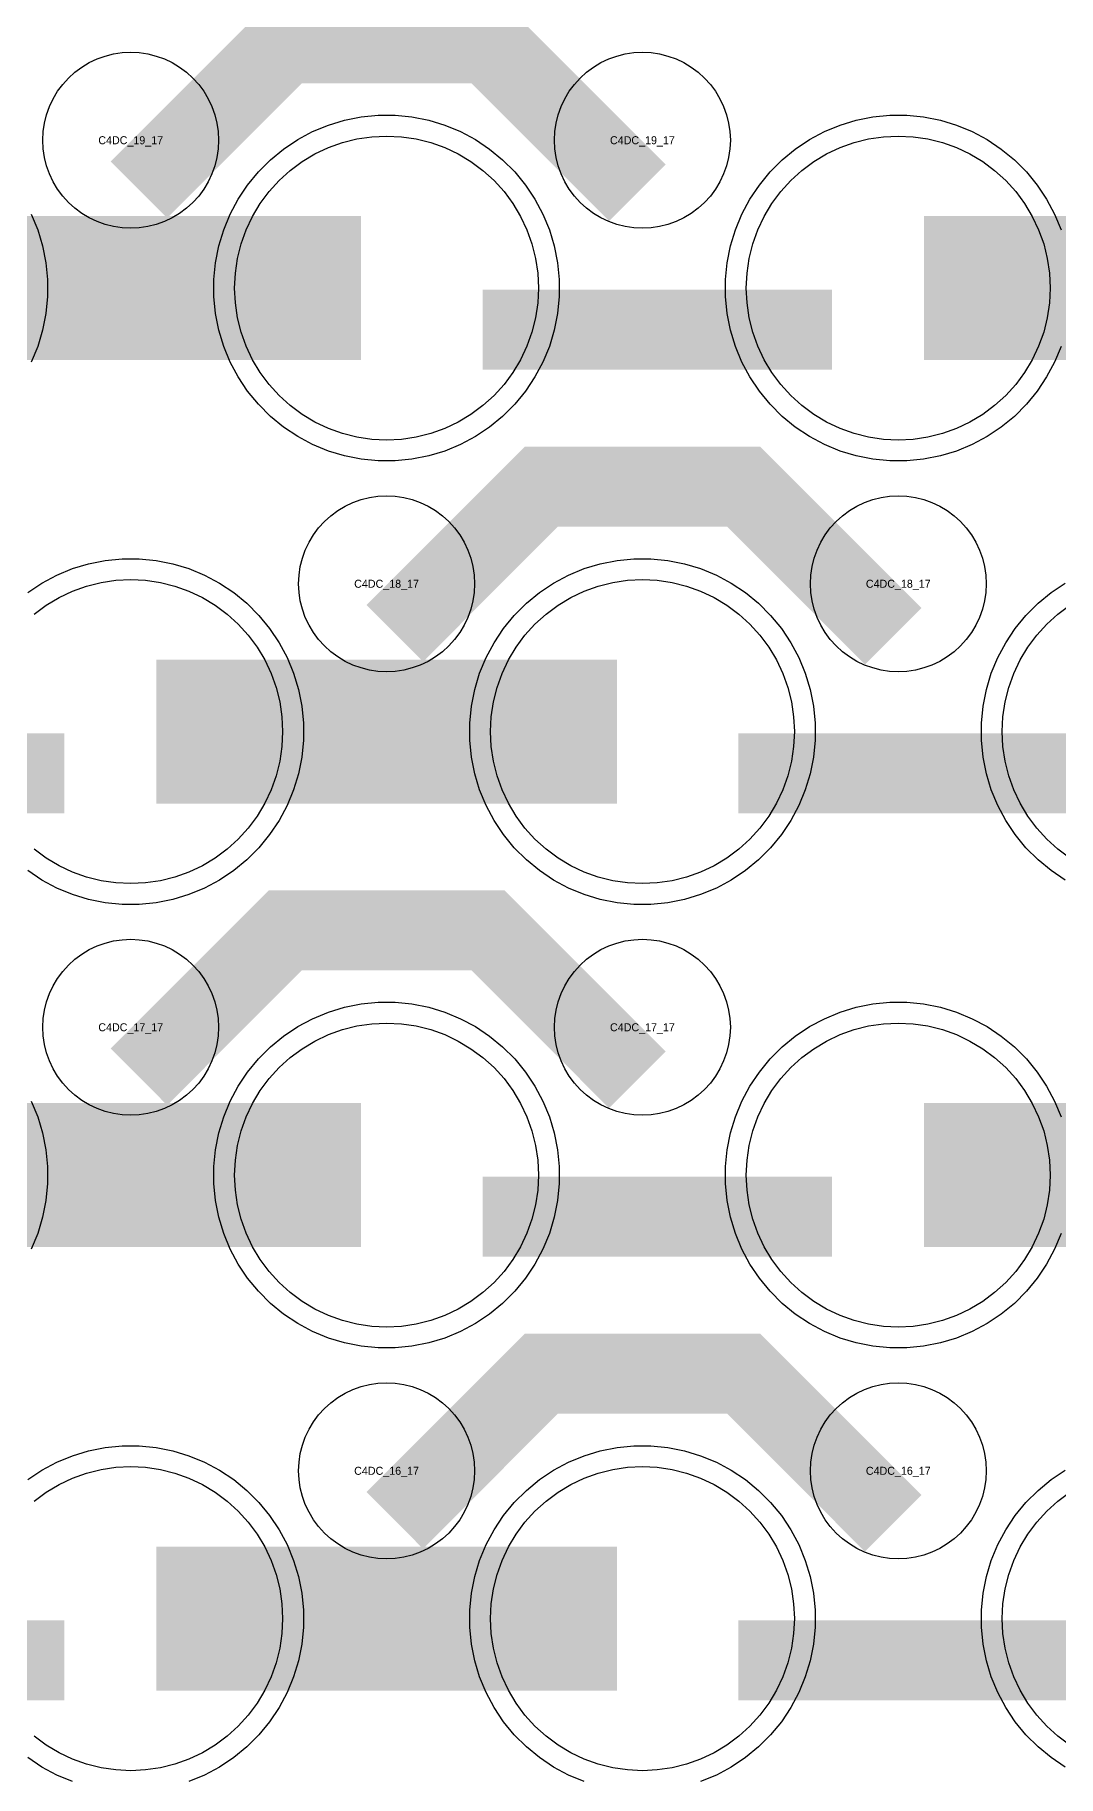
# Model space of a CAD drawing. Extents: x -11880 to 11880, y -14992 to 14992.
# Drawn here: x -6590 to -6270, y -12672 to -12128 of the extents above; entities that cross this region are included whole.
import ezdxf
from ezdxf.enums import TextEntityAlignment as Align

# ---------------------------------------------------------------- set-up
doc = ezdxf.new("R2010")
doc.units = 0
doc.header["$MEASUREMENT"] = 0
for name, color, linetype in [('GDS_775_DT_237', 138, 'CONTINUOUS'), ('RDL1_FS', 34, 'CONTINUOUS'), ('RDL_BS', 160, 'CONTINUOUS')]:
    doc.layers.add(name, color=color, linetype=linetype)

msp = doc.modelspace()

# ---------------------------------------------------------------- linework, layer by layer
at = {"layer": 'RDL1_FS', "color": 240, "true_color": 0xed1f24}
for points in [[(-6480, -12254.354), (-6484.657, -12254.125), (-6489.268, -12253.441), (-6493.791, -12252.309), (-6498.181, -12250.737), (-6502.395, -12248.745), (-6506.395, -12246.347), (-6510.14, -12243.569), (-6513.594, -12240.439), (-6516.724, -12236.985), (-6519.502, -12233.24), (-6521.9, -12229.24), (-6523.892, -12225.026), (-6525.464, -12220.636), (-6526.596, -12216.113), (-6527.28, -12211.502), (-6527.509, -12206.845), (-6527.28, -12202.188), (-6526.596, -12197.577), (-6525.464, -12193.054), (-6523.892, -12188.664), (-6521.9, -12184.45), (-6519.502, -12180.45), (-6516.724, -12176.705), (-6513.594, -12173.251), (-6510.14, -12170.121), (-6506.395, -12167.343), (-6502.395, -12164.945), (-6498.181, -12162.953), (-6493.791, -12161.381), (-6489.268, -12160.249), (-6484.657, -12159.565), (-6480, -12159.336), (-6475.343, -12159.565), (-6470.732, -12160.249), (-6466.209, -12161.381), (-6461.819, -12162.953), (-6457.605, -12164.945), (-6453.605, -12167.343), (-6449.86, -12170.121), (-6446.406, -12173.251), (-6443.276, -12176.705), (-6440.498, -12180.45), (-6438.1, -12184.45), (-6436.108, -12188.664), (-6434.536, -12193.054), (-6433.404, -12197.577), (-6432.72, -12202.188), (-6432.491, -12206.845), (-6432.72, -12211.502), (-6433.404, -12216.113), (-6434.536, -12220.636), (-6436.108, -12225.026), (-6438.1, -12229.24), (-6440.498, -12233.24), (-6443.276, -12236.985), (-6446.406, -12240.439), (-6449.86, -12243.569), (-6453.605, -12246.347), (-6457.605, -12248.745), (-6461.819, -12250.737), (-6466.209, -12252.309), (-6470.732, -12253.441), (-6475.343, -12254.125)], [(-6320, -12254.354), (-6324.657, -12254.125), (-6329.268, -12253.441), (-6333.791, -12252.309), (-6338.181, -12250.737), (-6342.395, -12248.745), (-6346.395, -12246.347), (-6350.14, -12243.569), (-6353.594, -12240.439), (-6356.724, -12236.985), (-6359.502, -12233.24), (-6361.9, -12229.24), (-6363.892, -12225.026), (-6365.464, -12220.636), (-6366.596, -12216.113), (-6367.28, -12211.502), (-6367.509, -12206.845), (-6367.28, -12202.188), (-6366.596, -12197.577), (-6365.464, -12193.054), (-6363.892, -12188.664), (-6361.9, -12184.45), (-6359.502, -12180.45), (-6356.724, -12176.705), (-6353.594, -12173.251), (-6350.14, -12170.121), (-6346.395, -12167.343), (-6342.395, -12164.945), (-6338.181, -12162.953), (-6333.791, -12161.381), (-6329.268, -12160.249), (-6324.657, -12159.565), (-6320, -12159.336), (-6315.343, -12159.565), (-6310.732, -12160.249), (-6306.209, -12161.381), (-6301.819, -12162.953), (-6297.605, -12164.945), (-6293.605, -12167.343), (-6289.86, -12170.121), (-6286.406, -12173.251), (-6283.276, -12176.705), (-6280.498, -12180.45), (-6278.1, -12184.45), (-6276.108, -12188.664), (-6274.536, -12193.054), (-6273.404, -12197.577), (-6272.72, -12202.188), (-6272.491, -12206.845), (-6272.72, -12211.502), (-6273.404, -12216.113), (-6274.536, -12220.636), (-6276.108, -12225.026), (-6278.1, -12229.24), (-6280.498, -12233.24), (-6283.276, -12236.985), (-6286.406, -12240.439), (-6289.86, -12243.569), (-6293.605, -12246.347), (-6297.605, -12248.745), (-6301.819, -12250.737), (-6306.209, -12252.309), (-6310.732, -12253.441), (-6315.343, -12254.125)], [(-6400, -12670.049), (-6404.657, -12669.82), (-6409.268, -12669.136), (-6413.791, -12668.004), (-6418.181, -12666.432), (-6422.395, -12664.44), (-6426.395, -12662.042), (-6430.14, -12659.264), (-6433.594, -12656.134), (-6436.724, -12652.68), (-6439.502, -12648.935), (-6441.9, -12644.935), (-6443.892, -12640.721), (-6445.464, -12636.331), (-6446.596, -12631.808), (-6447.28, -12627.197), (-6447.509, -12622.54), (-6447.28, -12617.883), (-6446.596, -12613.272), (-6445.464, -12608.749), (-6443.892, -12604.359), (-6441.9, -12600.145), (-6439.502, -12596.145), (-6436.724, -12592.4), (-6433.594, -12588.946), (-6430.14, -12585.816), (-6426.395, -12583.038), (-6422.395, -12580.64), (-6418.181, -12578.648), (-6413.791, -12577.076), (-6409.268, -12575.944), (-6404.657, -12575.26), (-6400, -12575.031), (-6395.343, -12575.26), (-6390.732, -12575.944), (-6386.209, -12577.076), (-6381.819, -12578.648), (-6377.605, -12580.64), (-6373.605, -12583.038), (-6369.86, -12585.816), (-6366.406, -12588.946), (-6363.276, -12592.4), (-6360.498, -12596.145), (-6358.1, -12600.145), (-6356.108, -12604.359), (-6354.536, -12608.749), (-6353.404, -12613.272), (-6352.72, -12617.883), (-6352.491, -12622.54), (-6352.72, -12627.197), (-6353.404, -12631.808), (-6354.536, -12636.331), (-6356.108, -12640.721), (-6358.1, -12644.935), (-6360.498, -12648.935), (-6363.276, -12652.68), (-6366.406, -12656.134), (-6369.86, -12659.264), (-6373.605, -12662.042), (-6377.605, -12664.44), (-6381.819, -12666.432), (-6386.209, -12668.004), (-6390.732, -12669.136), (-6395.343, -12669.82)]]:
    msp.add_lwpolyline(points, close=True, dxfattribs=at)
for points in [[(-6631.998, -12206.845, 45, 45, 0), (-6559.998, -12206.845, 45, 45, 0)], [(-6559.998, -12206.845, 45, 45, 0), (-6487.998, -12206.845, 45, 45, 0)], [(-6311.998, -12206.845, 45, 45, 0), (-6239.998, -12206.845, 45, 45, 0)], [(-6551.998, -12622.54, 45, 45, 0), (-6479.998, -12622.54, 45, 45, 0)], [(-6479.998, -12622.54, 45, 45, 0), (-6407.998, -12622.54, 45, 45, 0)]]:
    msp.add_lwpolyline(points, format="xyseb", dxfattribs=at)
at = {"layer": 'RDL1_FS'}
for points in [[(-6590.14, -12308.686), (-6586.395, -12305.908), (-6582.395, -12303.51), (-6578.181, -12301.518), (-6573.791, -12299.946), (-6569.268, -12298.814), (-6564.657, -12298.13), (-6560, -12297.901), (-6555.343, -12298.13), (-6550.732, -12298.814), (-6546.209, -12299.946), (-6541.819, -12301.518), (-6537.605, -12303.51), (-6533.605, -12305.908), (-6529.86, -12308.686), (-6526.406, -12311.816), (-6523.276, -12315.27), (-6520.498, -12319.015), (-6518.1, -12323.015), (-6516.108, -12327.229), (-6514.536, -12331.619), (-6513.404, -12336.142), (-6512.72, -12340.753), (-6512.491, -12345.41), (-6512.72, -12350.067), (-6513.404, -12354.678), (-6514.536, -12359.201), (-6516.108, -12363.591), (-6518.1, -12367.805), (-6520.498, -12371.805), (-6523.276, -12375.55), (-6526.406, -12379.004), (-6529.86, -12382.134), (-6533.605, -12384.912), (-6537.605, -12387.31), (-6541.819, -12389.302), (-6546.209, -12390.874), (-6550.732, -12392.006), (-6555.343, -12392.69), (-6560, -12392.919), (-6564.657, -12392.69), (-6569.268, -12392.006), (-6573.791, -12390.874), (-6578.181, -12389.302), (-6582.395, -12387.31), (-6586.395, -12384.912), (-6590.14, -12382.134)], [(-6266.395, -12384.912), (-6270.14, -12382.134), (-6273.594, -12379.004), (-6276.724, -12375.55), (-6279.502, -12371.805), (-6281.9, -12367.805), (-6283.892, -12363.591), (-6285.464, -12359.201), (-6286.596, -12354.678), (-6287.28, -12350.067), (-6287.509, -12345.41), (-6287.28, -12340.753), (-6286.596, -12336.142), (-6285.464, -12331.619), (-6283.892, -12327.229), (-6281.9, -12323.015), (-6279.502, -12319.015), (-6276.724, -12315.27), (-6273.594, -12311.816), (-6270.14, -12308.686), (-6266.395, -12305.908)]]:
    msp.add_lwpolyline(points, dxfattribs=at)
for points in [[(-6400, -12392.919), (-6404.657, -12392.69), (-6409.268, -12392.006), (-6413.791, -12390.874), (-6418.181, -12389.302), (-6422.395, -12387.31), (-6426.395, -12384.912), (-6430.14, -12382.134), (-6433.594, -12379.004), (-6436.724, -12375.55), (-6439.502, -12371.805), (-6441.9, -12367.805), (-6443.892, -12363.591), (-6445.464, -12359.201), (-6446.596, -12354.678), (-6447.28, -12350.067), (-6447.509, -12345.41), (-6447.28, -12340.753), (-6446.596, -12336.142), (-6445.464, -12331.619), (-6443.892, -12327.229), (-6441.9, -12323.015), (-6439.502, -12319.015), (-6436.724, -12315.27), (-6433.594, -12311.816), (-6430.14, -12308.686), (-6426.395, -12305.908), (-6422.395, -12303.51), (-6418.181, -12301.518), (-6413.791, -12299.946), (-6409.268, -12298.814), (-6404.657, -12298.13), (-6400, -12297.901), (-6395.343, -12298.13), (-6390.732, -12298.814), (-6386.209, -12299.946), (-6381.819, -12301.518), (-6377.605, -12303.51), (-6373.605, -12305.908), (-6369.86, -12308.686), (-6366.406, -12311.816), (-6363.276, -12315.27), (-6360.498, -12319.015), (-6358.1, -12323.015), (-6356.108, -12327.229), (-6354.536, -12331.619), (-6353.404, -12336.142), (-6352.72, -12340.753), (-6352.491, -12345.41), (-6352.72, -12350.067), (-6353.404, -12354.678), (-6354.536, -12359.201), (-6356.108, -12363.591), (-6358.1, -12367.805), (-6360.498, -12371.805), (-6363.276, -12375.55), (-6366.406, -12379.004), (-6369.86, -12382.134), (-6373.605, -12384.912), (-6377.605, -12387.31), (-6381.819, -12389.302), (-6386.209, -12390.874), (-6390.732, -12392.006), (-6395.343, -12392.69)], [(-6480, -12531.484), (-6484.657, -12531.255), (-6489.268, -12530.571), (-6493.791, -12529.439), (-6498.181, -12527.867), (-6502.395, -12525.875), (-6506.395, -12523.477), (-6510.14, -12520.699), (-6513.594, -12517.569), (-6516.724, -12514.115), (-6519.502, -12510.37), (-6521.9, -12506.37), (-6523.892, -12502.156), (-6525.464, -12497.766), (-6526.596, -12493.243), (-6527.28, -12488.632), (-6527.509, -12483.975), (-6527.28, -12479.318), (-6526.596, -12474.707), (-6525.464, -12470.184), (-6523.892, -12465.794), (-6521.9, -12461.58), (-6519.502, -12457.58), (-6516.724, -12453.835), (-6513.594, -12450.381), (-6510.14, -12447.251), (-6506.395, -12444.473), (-6502.395, -12442.075), (-6498.181, -12440.083), (-6493.791, -12438.511), (-6489.268, -12437.379), (-6484.657, -12436.695), (-6480, -12436.466), (-6475.343, -12436.695), (-6470.732, -12437.379), (-6466.209, -12438.511), (-6461.819, -12440.083), (-6457.605, -12442.075), (-6453.605, -12444.473), (-6449.86, -12447.251), (-6446.406, -12450.381), (-6443.276, -12453.835), (-6440.498, -12457.58), (-6438.1, -12461.58), (-6436.108, -12465.794), (-6434.536, -12470.184), (-6433.404, -12474.707), (-6432.72, -12479.318), (-6432.491, -12483.975), (-6432.72, -12488.632), (-6433.404, -12493.243), (-6434.536, -12497.766), (-6436.108, -12502.156), (-6438.1, -12506.37), (-6440.498, -12510.37), (-6443.276, -12514.115), (-6446.406, -12517.569), (-6449.86, -12520.699), (-6453.605, -12523.477), (-6457.605, -12525.875), (-6461.819, -12527.867), (-6466.209, -12529.439), (-6470.732, -12530.571), (-6475.343, -12531.255)], [(-6320, -12531.484), (-6324.657, -12531.255), (-6329.268, -12530.571), (-6333.791, -12529.439), (-6338.181, -12527.867), (-6342.395, -12525.875), (-6346.395, -12523.477), (-6350.14, -12520.699), (-6353.594, -12517.569), (-6356.724, -12514.115), (-6359.502, -12510.37), (-6361.9, -12506.37), (-6363.892, -12502.156), (-6365.464, -12497.766), (-6366.596, -12493.243), (-6367.28, -12488.632), (-6367.509, -12483.975), (-6367.28, -12479.318), (-6366.596, -12474.707), (-6365.464, -12470.184), (-6363.892, -12465.794), (-6361.9, -12461.58), (-6359.502, -12457.58), (-6356.724, -12453.835), (-6353.594, -12450.381), (-6350.14, -12447.251), (-6346.395, -12444.473), (-6342.395, -12442.075), (-6338.181, -12440.083), (-6333.791, -12438.511), (-6329.268, -12437.379), (-6324.657, -12436.695), (-6320, -12436.466), (-6315.343, -12436.695), (-6310.732, -12437.379), (-6306.209, -12438.511), (-6301.819, -12440.083), (-6297.605, -12442.075), (-6293.605, -12444.473), (-6289.86, -12447.251), (-6286.406, -12450.381), (-6283.276, -12453.835), (-6280.498, -12457.58), (-6278.1, -12461.58), (-6276.108, -12465.794), (-6274.536, -12470.184), (-6273.404, -12474.707), (-6272.72, -12479.318), (-6272.491, -12483.975), (-6272.72, -12488.632), (-6273.404, -12493.243), (-6274.536, -12497.766), (-6276.108, -12502.156), (-6278.1, -12506.37), (-6280.498, -12510.37), (-6283.276, -12514.115), (-6286.406, -12517.569), (-6289.86, -12520.699), (-6293.605, -12523.477), (-6297.605, -12525.875), (-6301.819, -12527.867), (-6306.209, -12529.439), (-6310.732, -12530.571), (-6315.343, -12531.255)]]:
    msp.add_lwpolyline(points, close=True, dxfattribs=at)
for points in [[(-6551.998, -12345.41, 45, 45, 0), (-6479.998, -12345.41, 45, 45, 0)], [(-6479.998, -12345.41, 45, 45, 0), (-6407.998, -12345.41, 45, 45, 0)], [(-6631.998, -12483.975, 45, 45, 0), (-6559.998, -12483.975, 45, 45, 0)], [(-6559.998, -12483.975, 45, 45, 0), (-6487.998, -12483.975, 45, 45, 0)], [(-6311.998, -12483.975, 45, 45, 0), (-6239.998, -12483.975, 45, 45, 0)]]:
    msp.add_lwpolyline(points, format="xyseb", dxfattribs=at)
at = {"layer": 'RDL1_FS', "color": 240, "true_color": 0xed1f24}
for points in [[(-6590.14, -12585.816), (-6586.395, -12583.038), (-6582.395, -12580.64), (-6578.181, -12578.648), (-6573.791, -12577.076), (-6569.268, -12575.944), (-6564.657, -12575.26), (-6560, -12575.031), (-6555.343, -12575.26), (-6550.732, -12575.944), (-6546.209, -12577.076), (-6541.819, -12578.648), (-6537.605, -12580.64), (-6533.605, -12583.038), (-6529.86, -12585.816), (-6526.406, -12588.946), (-6523.276, -12592.4), (-6520.498, -12596.145), (-6518.1, -12600.145), (-6516.108, -12604.359), (-6514.536, -12608.749), (-6513.404, -12613.272), (-6512.72, -12617.883), (-6512.491, -12622.54), (-6512.72, -12627.197), (-6513.404, -12631.808), (-6514.536, -12636.331), (-6516.108, -12640.721), (-6518.1, -12644.935), (-6520.498, -12648.935), (-6523.276, -12652.68), (-6526.406, -12656.134), (-6529.86, -12659.264), (-6533.605, -12662.042), (-6537.605, -12664.44), (-6541.819, -12666.432), (-6546.209, -12668.004), (-6550.732, -12669.136), (-6555.343, -12669.82), (-6560, -12670.049), (-6564.657, -12669.82), (-6569.268, -12669.136), (-6573.791, -12668.004), (-6578.181, -12666.432), (-6582.395, -12664.44), (-6586.395, -12662.042), (-6590.14, -12659.264)], [(-6266.395, -12662.042), (-6270.14, -12659.264), (-6273.594, -12656.134), (-6276.724, -12652.68), (-6279.502, -12648.935), (-6281.9, -12644.935), (-6283.892, -12640.721), (-6285.464, -12636.331), (-6286.596, -12631.808), (-6287.28, -12627.197), (-6287.509, -12622.54), (-6287.28, -12617.883), (-6286.596, -12613.272), (-6285.464, -12608.749), (-6283.892, -12604.359), (-6281.9, -12600.145), (-6279.502, -12596.145), (-6276.724, -12592.4), (-6273.594, -12588.946), (-6270.14, -12585.816), (-6266.395, -12583.038)]]:
    msp.add_lwpolyline(points, dxfattribs=at)
at = {"layer": 'RDL_BS'}
for points in [[(-6557.438, -12176.159, 25, 25, 0), (-6511.623, -12130.344, 25, 25, 0), (-6478.07, -12130.344, 25, 25, 0)], [(-6401.599, -12177.058, 25, 25, 0), (-6448.313, -12130.344, 25, 25, 0), (-6478.071, -12130.344, 25, 25, 0)], [(-6477.438, -12314.724, 25, 25, 0), (-6431.623, -12268.909, 25, 25, 0), (-6398.07, -12268.909, 25, 25, 0)], [(-6321.599, -12315.623, 25, 25, 0), (-6368.313, -12268.909, 25, 25, 0), (-6398.071, -12268.909, 25, 25, 0)], [(-6689.984, -12358.423, 25, 25, 0), (-6580.719, -12358.423, 25, 25, 0)], [(-6369.984, -12358.423, 25, 25, 0), (-6260.719, -12358.423, 25, 25, 0)], [(-6557.438, -12453.289, 25, 25, 0), (-6511.623, -12407.474, 25, 25, 0), (-6478.07, -12407.474, 25, 25, 0)], [(-6401.599, -12454.188, 25, 25, 0), (-6448.313, -12407.474, 25, 25, 0), (-6478.071, -12407.474, 25, 25, 0)], [(-6449.984, -12496.988, 25, 25, 0), (-6340.719, -12496.988, 25, 25, 0)], [(-6477.438, -12591.854, 25, 25, 0), (-6431.623, -12546.039, 25, 25, 0), (-6398.07, -12546.039, 25, 25, 0)], [(-6321.599, -12592.753, 25, 25, 0), (-6368.313, -12546.039, 25, 25, 0), (-6398.071, -12546.039, 25, 25, 0)]]:
    msp.add_lwpolyline(points, format="xyseb", dxfattribs=at)
for points in [[(-6560, -12188.151), (-6562.693, -12188.019), (-6565.365, -12187.623), (-6567.984, -12186.966), (-6570.519, -12186.059), (-6572.956, -12184.907), (-6575.28, -12183.514), (-6577.443, -12181.911), (-6579.442, -12180.099), (-6581.254, -12178.1), (-6582.857, -12175.937), (-6584.25, -12173.613), (-6585.402, -12171.176), (-6586.309, -12168.641), (-6586.966, -12166.022), (-6587.362, -12163.35), (-6587.494, -12160.657), (-6587.362, -12157.964), (-6586.966, -12155.292), (-6586.309, -12152.673), (-6585.402, -12150.138), (-6584.25, -12147.701), (-6582.857, -12145.377), (-6581.254, -12143.214), (-6579.442, -12141.215), (-6577.443, -12139.403), (-6575.28, -12137.8), (-6572.956, -12136.407), (-6570.519, -12135.255), (-6567.984, -12134.348), (-6565.365, -12133.691), (-6562.693, -12133.295), (-6560, -12133.163), (-6557.307, -12133.295), (-6554.635, -12133.691), (-6552.016, -12134.348), (-6549.481, -12135.255), (-6547.044, -12136.407), (-6544.72, -12137.8), (-6542.557, -12139.403), (-6540.558, -12141.215), (-6538.746, -12143.214), (-6537.143, -12145.377), (-6535.75, -12147.701), (-6534.598, -12150.138), (-6533.691, -12152.673), (-6533.034, -12155.292), (-6532.638, -12157.964), (-6532.506, -12160.657), (-6532.638, -12163.35), (-6533.034, -12166.022), (-6533.691, -12168.641), (-6534.598, -12171.176), (-6535.75, -12173.613), (-6537.143, -12175.937), (-6538.746, -12178.1), (-6540.558, -12180.099), (-6542.557, -12181.911), (-6544.72, -12183.514), (-6547.044, -12184.907), (-6549.481, -12186.059), (-6552.016, -12186.966), (-6554.635, -12187.623), (-6557.307, -12188.019)], [(-6400, -12188.151), (-6402.693, -12188.019), (-6405.365, -12187.623), (-6407.984, -12186.966), (-6410.519, -12186.059), (-6412.956, -12184.907), (-6415.28, -12183.514), (-6417.443, -12181.911), (-6419.442, -12180.099), (-6421.254, -12178.1), (-6422.857, -12175.937), (-6424.25, -12173.613), (-6425.402, -12171.176), (-6426.309, -12168.641), (-6426.966, -12166.022), (-6427.362, -12163.35), (-6427.494, -12160.657), (-6427.362, -12157.964), (-6426.966, -12155.292), (-6426.309, -12152.673), (-6425.402, -12150.138), (-6424.25, -12147.701), (-6422.857, -12145.377), (-6421.254, -12143.214), (-6419.442, -12141.215), (-6417.443, -12139.403), (-6415.28, -12137.8), (-6412.956, -12136.407), (-6410.519, -12135.255), (-6407.984, -12134.348), (-6405.365, -12133.691), (-6402.693, -12133.295), (-6400, -12133.163), (-6397.307, -12133.295), (-6394.635, -12133.691), (-6392.016, -12134.348), (-6389.481, -12135.255), (-6387.044, -12136.407), (-6384.72, -12137.8), (-6382.557, -12139.403), (-6380.558, -12141.215), (-6378.746, -12143.214), (-6377.143, -12145.377), (-6375.75, -12147.701), (-6374.598, -12150.138), (-6373.691, -12152.673), (-6373.034, -12155.292), (-6372.638, -12157.964), (-6372.506, -12160.657), (-6372.638, -12163.35), (-6373.034, -12166.022), (-6373.691, -12168.641), (-6374.598, -12171.176), (-6375.75, -12173.613), (-6377.143, -12175.937), (-6378.746, -12178.1), (-6380.558, -12180.099), (-6382.557, -12181.911), (-6384.72, -12183.514), (-6387.044, -12184.907), (-6389.481, -12186.059), (-6392.016, -12186.966), (-6394.635, -12187.623), (-6397.307, -12188.019)], [(-6480, -12326.716), (-6482.693, -12326.584), (-6485.365, -12326.188), (-6487.984, -12325.531), (-6490.519, -12324.624), (-6492.956, -12323.472), (-6495.28, -12322.079), (-6497.443, -12320.476), (-6499.442, -12318.664), (-6501.254, -12316.665), (-6502.857, -12314.502), (-6504.25, -12312.178), (-6505.402, -12309.741), (-6506.309, -12307.206), (-6506.966, -12304.587), (-6507.362, -12301.915), (-6507.494, -12299.222), (-6507.362, -12296.529), (-6506.966, -12293.857), (-6506.309, -12291.238), (-6505.402, -12288.703), (-6504.25, -12286.266), (-6502.857, -12283.942), (-6501.254, -12281.779), (-6499.442, -12279.78), (-6497.443, -12277.968), (-6495.28, -12276.365), (-6492.956, -12274.972), (-6490.519, -12273.82), (-6487.984, -12272.913), (-6485.365, -12272.256), (-6482.693, -12271.86), (-6480, -12271.728), (-6477.307, -12271.86), (-6474.635, -12272.256), (-6472.016, -12272.913), (-6469.481, -12273.82), (-6467.044, -12274.972), (-6464.72, -12276.365), (-6462.557, -12277.968), (-6460.558, -12279.78), (-6458.746, -12281.779), (-6457.143, -12283.942), (-6455.75, -12286.266), (-6454.598, -12288.703), (-6453.691, -12291.238), (-6453.034, -12293.857), (-6452.638, -12296.529), (-6452.506, -12299.222), (-6452.638, -12301.915), (-6453.034, -12304.587), (-6453.691, -12307.206), (-6454.598, -12309.741), (-6455.75, -12312.178), (-6457.143, -12314.502), (-6458.746, -12316.665), (-6460.558, -12318.664), (-6462.557, -12320.476), (-6464.72, -12322.079), (-6467.044, -12323.472), (-6469.481, -12324.624), (-6472.016, -12325.531), (-6474.635, -12326.188), (-6477.307, -12326.584)], [(-6320, -12326.716), (-6322.693, -12326.584), (-6325.365, -12326.188), (-6327.984, -12325.531), (-6330.519, -12324.624), (-6332.956, -12323.472), (-6335.28, -12322.079), (-6337.443, -12320.476), (-6339.442, -12318.664), (-6341.254, -12316.665), (-6342.857, -12314.502), (-6344.25, -12312.178), (-6345.402, -12309.741), (-6346.309, -12307.206), (-6346.966, -12304.587), (-6347.362, -12301.915), (-6347.494, -12299.222), (-6347.362, -12296.529), (-6346.966, -12293.857), (-6346.309, -12291.238), (-6345.402, -12288.703), (-6344.25, -12286.266), (-6342.857, -12283.942), (-6341.254, -12281.779), (-6339.442, -12279.78), (-6337.443, -12277.968), (-6335.28, -12276.365), (-6332.956, -12274.972), (-6330.519, -12273.82), (-6327.984, -12272.913), (-6325.365, -12272.256), (-6322.693, -12271.86), (-6320, -12271.728), (-6317.307, -12271.86), (-6314.635, -12272.256), (-6312.016, -12272.913), (-6309.481, -12273.82), (-6307.044, -12274.972), (-6304.72, -12276.365), (-6302.557, -12277.968), (-6300.558, -12279.78), (-6298.746, -12281.779), (-6297.143, -12283.942), (-6295.75, -12286.266), (-6294.598, -12288.703), (-6293.691, -12291.238), (-6293.034, -12293.857), (-6292.638, -12296.529), (-6292.506, -12299.222), (-6292.638, -12301.915), (-6293.034, -12304.587), (-6293.691, -12307.206), (-6294.598, -12309.741), (-6295.75, -12312.178), (-6297.143, -12314.502), (-6298.746, -12316.665), (-6300.558, -12318.664), (-6302.557, -12320.476), (-6304.72, -12322.079), (-6307.044, -12323.472), (-6309.481, -12324.624), (-6312.016, -12325.531), (-6314.635, -12326.188), (-6317.307, -12326.584)], [(-6402.644, -12399.41), (-6407.938, -12398.893), (-6413.165, -12397.847), (-6418.205, -12396.316), (-6423.115, -12394.285), (-6427.777, -12391.793), (-6432.191, -12388.846), (-6436.292, -12385.484), (-6440.074, -12381.702), (-6443.436, -12377.601), (-6446.383, -12373.187), (-6448.875, -12368.525), (-6450.906, -12363.615), (-6452.437, -12358.575), (-6453.483, -12353.348), (-6454, -12348.054), (-6454, -12342.766), (-6453.483, -12337.472), (-6452.437, -12332.245), (-6450.906, -12327.205), (-6448.875, -12322.295), (-6446.383, -12317.633), (-6443.436, -12313.219), (-6440.074, -12309.118), (-6436.292, -12305.336), (-6432.191, -12301.974), (-6427.777, -12299.027), (-6423.115, -12296.535), (-6418.205, -12294.504), (-6413.165, -12292.973), (-6407.938, -12291.927), (-6402.644, -12291.41), (-6397.356, -12291.41), (-6392.062, -12291.927), (-6386.835, -12292.973), (-6381.795, -12294.504), (-6376.885, -12296.535), (-6372.223, -12299.027), (-6367.809, -12301.974), (-6363.708, -12305.336), (-6359.926, -12309.118), (-6356.564, -12313.219), (-6353.617, -12317.633), (-6351.125, -12322.295), (-6349.094, -12327.205), (-6347.563, -12332.245), (-6346.517, -12337.472), (-6346, -12342.766), (-6346, -12348.054), (-6346.517, -12353.348), (-6347.563, -12358.575), (-6349.094, -12363.615), (-6351.125, -12368.525), (-6353.617, -12373.187), (-6356.564, -12377.601), (-6359.926, -12381.702), (-6363.708, -12385.484), (-6367.809, -12388.846), (-6372.223, -12391.793), (-6376.885, -12394.285), (-6381.795, -12396.316), (-6386.835, -12397.847), (-6392.062, -12398.893), (-6397.356, -12399.41)], [(-6560, -12465.281), (-6562.693, -12465.149), (-6565.365, -12464.753), (-6567.984, -12464.096), (-6570.519, -12463.189), (-6572.956, -12462.037), (-6575.28, -12460.644), (-6577.443, -12459.041), (-6579.442, -12457.229), (-6581.254, -12455.23), (-6582.857, -12453.067), (-6584.25, -12450.743), (-6585.402, -12448.306), (-6586.309, -12445.771), (-6586.966, -12443.152), (-6587.362, -12440.48), (-6587.494, -12437.787), (-6587.362, -12435.094), (-6586.966, -12432.422), (-6586.309, -12429.803), (-6585.402, -12427.268), (-6584.25, -12424.831), (-6582.857, -12422.507), (-6581.254, -12420.344), (-6579.442, -12418.345), (-6577.443, -12416.533), (-6575.28, -12414.93), (-6572.956, -12413.537), (-6570.519, -12412.385), (-6567.984, -12411.478), (-6565.365, -12410.821), (-6562.693, -12410.425), (-6560, -12410.293), (-6557.307, -12410.425), (-6554.635, -12410.821), (-6552.016, -12411.478), (-6549.481, -12412.385), (-6547.044, -12413.537), (-6544.72, -12414.93), (-6542.557, -12416.533), (-6540.558, -12418.345), (-6538.746, -12420.344), (-6537.143, -12422.507), (-6535.75, -12424.831), (-6534.598, -12427.268), (-6533.691, -12429.803), (-6533.034, -12432.422), (-6532.638, -12435.094), (-6532.506, -12437.787), (-6532.638, -12440.48), (-6533.034, -12443.152), (-6533.691, -12445.771), (-6534.598, -12448.306), (-6535.75, -12450.743), (-6537.143, -12453.067), (-6538.746, -12455.23), (-6540.558, -12457.229), (-6542.557, -12459.041), (-6544.72, -12460.644), (-6547.044, -12462.037), (-6549.481, -12463.189), (-6552.016, -12464.096), (-6554.635, -12464.753), (-6557.307, -12465.149)], [(-6400, -12465.281), (-6402.693, -12465.149), (-6405.365, -12464.753), (-6407.984, -12464.096), (-6410.519, -12463.189), (-6412.956, -12462.037), (-6415.28, -12460.644), (-6417.443, -12459.041), (-6419.442, -12457.229), (-6421.254, -12455.23), (-6422.857, -12453.067), (-6424.25, -12450.743), (-6425.402, -12448.306), (-6426.309, -12445.771), (-6426.966, -12443.152), (-6427.362, -12440.48), (-6427.494, -12437.787), (-6427.362, -12435.094), (-6426.966, -12432.422), (-6426.309, -12429.803), (-6425.402, -12427.268), (-6424.25, -12424.831), (-6422.857, -12422.507), (-6421.254, -12420.344), (-6419.442, -12418.345), (-6417.443, -12416.533), (-6415.28, -12414.93), (-6412.956, -12413.537), (-6410.519, -12412.385), (-6407.984, -12411.478), (-6405.365, -12410.821), (-6402.693, -12410.425), (-6400, -12410.293), (-6397.307, -12410.425), (-6394.635, -12410.821), (-6392.016, -12411.478), (-6389.481, -12412.385), (-6387.044, -12413.537), (-6384.72, -12414.93), (-6382.557, -12416.533), (-6380.558, -12418.345), (-6378.746, -12420.344), (-6377.143, -12422.507), (-6375.75, -12424.831), (-6374.598, -12427.268), (-6373.691, -12429.803), (-6373.034, -12432.422), (-6372.638, -12435.094), (-6372.506, -12437.787), (-6372.638, -12440.48), (-6373.034, -12443.152), (-6373.691, -12445.771), (-6374.598, -12448.306), (-6375.75, -12450.743), (-6377.143, -12453.067), (-6378.746, -12455.23), (-6380.558, -12457.229), (-6382.557, -12459.041), (-6384.72, -12460.644), (-6387.044, -12462.037), (-6389.481, -12463.189), (-6392.016, -12464.096), (-6394.635, -12464.753), (-6397.307, -12465.149)], [(-6482.644, -12537.975), (-6487.938, -12537.458), (-6493.165, -12536.412), (-6498.205, -12534.881), (-6503.115, -12532.85), (-6507.777, -12530.358), (-6512.191, -12527.411), (-6516.292, -12524.049), (-6520.074, -12520.267), (-6523.436, -12516.166), (-6526.383, -12511.752), (-6528.875, -12507.09), (-6530.906, -12502.18), (-6532.437, -12497.14), (-6533.483, -12491.913), (-6534, -12486.619), (-6534, -12481.331), (-6533.483, -12476.037), (-6532.437, -12470.81), (-6530.906, -12465.77), (-6528.875, -12460.86), (-6526.383, -12456.198), (-6523.436, -12451.784), (-6520.074, -12447.683), (-6516.292, -12443.901), (-6512.191, -12440.539), (-6507.777, -12437.592), (-6503.115, -12435.1), (-6498.205, -12433.069), (-6493.165, -12431.538), (-6487.938, -12430.492), (-6482.644, -12429.975), (-6477.356, -12429.975), (-6472.062, -12430.492), (-6466.835, -12431.538), (-6461.795, -12433.069), (-6456.885, -12435.1), (-6452.223, -12437.592), (-6447.809, -12440.539), (-6443.708, -12443.901), (-6439.926, -12447.683), (-6436.564, -12451.784), (-6433.617, -12456.198), (-6431.125, -12460.86), (-6429.094, -12465.77), (-6427.563, -12470.81), (-6426.517, -12476.037), (-6426, -12481.331), (-6426, -12486.619), (-6426.517, -12491.913), (-6427.563, -12497.14), (-6429.094, -12502.18), (-6431.125, -12507.09), (-6433.617, -12511.752), (-6436.564, -12516.166), (-6439.926, -12520.267), (-6443.708, -12524.049), (-6447.809, -12527.411), (-6452.223, -12530.358), (-6456.885, -12532.85), (-6461.795, -12534.881), (-6466.835, -12536.412), (-6472.062, -12537.458), (-6477.356, -12537.975)], [(-6480, -12603.846), (-6482.693, -12603.714), (-6485.365, -12603.318), (-6487.984, -12602.661), (-6490.519, -12601.754), (-6492.956, -12600.602), (-6495.28, -12599.209), (-6497.443, -12597.606), (-6499.442, -12595.794), (-6501.254, -12593.795), (-6502.857, -12591.632), (-6504.25, -12589.308), (-6505.402, -12586.871), (-6506.309, -12584.336), (-6506.966, -12581.717), (-6507.362, -12579.045), (-6507.494, -12576.352), (-6507.362, -12573.659), (-6506.966, -12570.987), (-6506.309, -12568.368), (-6505.402, -12565.833), (-6504.25, -12563.396), (-6502.857, -12561.072), (-6501.254, -12558.909), (-6499.442, -12556.91), (-6497.443, -12555.098), (-6495.28, -12553.495), (-6492.956, -12552.102), (-6490.519, -12550.95), (-6487.984, -12550.043), (-6485.365, -12549.386), (-6482.693, -12548.99), (-6480, -12548.858), (-6477.307, -12548.99), (-6474.635, -12549.386), (-6472.016, -12550.043), (-6469.481, -12550.95), (-6467.044, -12552.102), (-6464.72, -12553.495), (-6462.557, -12555.098), (-6460.558, -12556.91), (-6458.746, -12558.909), (-6457.143, -12561.072), (-6455.75, -12563.396), (-6454.598, -12565.833), (-6453.691, -12568.368), (-6453.034, -12570.987), (-6452.638, -12573.659), (-6452.506, -12576.352), (-6452.638, -12579.045), (-6453.034, -12581.717), (-6453.691, -12584.336), (-6454.598, -12586.871), (-6455.75, -12589.308), (-6457.143, -12591.632), (-6458.746, -12593.795), (-6460.558, -12595.794), (-6462.557, -12597.606), (-6464.72, -12599.209), (-6467.044, -12600.602), (-6469.481, -12601.754), (-6472.016, -12602.661), (-6474.635, -12603.318), (-6477.307, -12603.714)], [(-6320, -12603.846), (-6322.693, -12603.714), (-6325.365, -12603.318), (-6327.984, -12602.661), (-6330.519, -12601.754), (-6332.956, -12600.602), (-6335.28, -12599.209), (-6337.443, -12597.606), (-6339.442, -12595.794), (-6341.254, -12593.795), (-6342.857, -12591.632), (-6344.25, -12589.308), (-6345.402, -12586.871), (-6346.309, -12584.336), (-6346.966, -12581.717), (-6347.362, -12579.045), (-6347.494, -12576.352), (-6347.362, -12573.659), (-6346.966, -12570.987), (-6346.309, -12568.368), (-6345.402, -12565.833), (-6344.25, -12563.396), (-6342.857, -12561.072), (-6341.254, -12558.909), (-6339.442, -12556.91), (-6337.443, -12555.098), (-6335.28, -12553.495), (-6332.956, -12552.102), (-6330.519, -12550.95), (-6327.984, -12550.043), (-6325.365, -12549.386), (-6322.693, -12548.99), (-6320, -12548.858), (-6317.307, -12548.99), (-6314.635, -12549.386), (-6312.016, -12550.043), (-6309.481, -12550.95), (-6307.044, -12552.102), (-6304.72, -12553.495), (-6302.557, -12555.098), (-6300.558, -12556.91), (-6298.746, -12558.909), (-6297.143, -12561.072), (-6295.75, -12563.396), (-6294.598, -12565.833), (-6293.691, -12568.368), (-6293.034, -12570.987), (-6292.638, -12573.659), (-6292.506, -12576.352), (-6292.638, -12579.045), (-6293.034, -12581.717), (-6293.691, -12584.336), (-6294.598, -12586.871), (-6295.75, -12589.308), (-6297.143, -12591.632), (-6298.746, -12593.795), (-6300.558, -12595.794), (-6302.557, -12597.606), (-6304.72, -12599.209), (-6307.044, -12600.602), (-6309.481, -12601.754), (-6312.016, -12602.661), (-6314.635, -12603.318), (-6317.307, -12603.714)]]:
    msp.add_lwpolyline(points, close=True, dxfattribs=at)
at = {"layer": 'RDL_BS', "color": 240, "true_color": 0xed1f24}
msp.add_lwpolyline([(-6482.644, -12260.845), (-6487.938, -12260.328), (-6493.165, -12259.282), (-6498.205, -12257.751), (-6503.115, -12255.72), (-6507.777, -12253.228), (-6512.191, -12250.281), (-6516.292, -12246.919), (-6520.074, -12243.137), (-6523.436, -12239.036), (-6526.383, -12234.622), (-6528.875, -12229.96), (-6530.906, -12225.05), (-6532.437, -12220.01), (-6533.483, -12214.783), (-6534, -12209.489), (-6534, -12204.201), (-6533.483, -12198.907), (-6532.437, -12193.68), (-6530.906, -12188.64), (-6528.875, -12183.73), (-6526.383, -12179.068), (-6523.436, -12174.654), (-6520.074, -12170.553), (-6516.292, -12166.771), (-6512.191, -12163.409), (-6507.777, -12160.462), (-6503.115, -12157.97), (-6498.205, -12155.939), (-6493.165, -12154.408), (-6487.938, -12153.362), (-6482.644, -12152.845), (-6477.356, -12152.845), (-6472.062, -12153.362), (-6466.835, -12154.408), (-6461.795, -12155.939), (-6456.885, -12157.97), (-6452.223, -12160.462), (-6447.809, -12163.409), (-6443.708, -12166.771), (-6439.926, -12170.553), (-6436.564, -12174.654), (-6433.617, -12179.068), (-6431.125, -12183.73), (-6429.094, -12188.64), (-6427.563, -12193.68), (-6426.517, -12198.907), (-6426, -12204.201), (-6426, -12209.489), (-6426.517, -12214.783), (-6427.563, -12220.01), (-6429.094, -12225.05), (-6431.125, -12229.96), (-6433.617, -12234.622), (-6436.564, -12239.036), (-6439.926, -12243.137), (-6443.708, -12246.919), (-6447.809, -12250.281), (-6452.223, -12253.228), (-6456.885, -12255.72), (-6461.795, -12257.751), (-6466.835, -12259.282), (-6472.062, -12260.328), (-6477.356, -12260.845)], close=True, dxfattribs=at)
for points in [[(-6269.094, -12225.05), (-6271.125, -12229.96), (-6273.617, -12234.622), (-6276.564, -12239.036), (-6279.926, -12243.137), (-6283.708, -12246.919), (-6287.809, -12250.281), (-6292.223, -12253.228), (-6296.885, -12255.72), (-6301.795, -12257.751), (-6306.835, -12259.282), (-6312.062, -12260.328), (-6317.356, -12260.845), (-6322.644, -12260.845), (-6327.938, -12260.328), (-6333.165, -12259.282), (-6338.205, -12257.751), (-6343.115, -12255.72), (-6347.777, -12253.228), (-6352.191, -12250.281), (-6356.292, -12246.919), (-6360.074, -12243.137), (-6363.436, -12239.036), (-6366.383, -12234.622), (-6368.875, -12229.96), (-6370.906, -12225.05), (-6372.437, -12220.01), (-6373.483, -12214.783), (-6374, -12209.489), (-6374, -12204.201), (-6373.483, -12198.907), (-6372.437, -12193.68), (-6370.906, -12188.64), (-6368.875, -12183.73), (-6366.383, -12179.068), (-6363.436, -12174.654), (-6360.074, -12170.553), (-6356.292, -12166.771), (-6352.191, -12163.409), (-6347.777, -12160.462), (-6343.115, -12157.97), (-6338.205, -12155.939), (-6333.165, -12154.408), (-6327.938, -12153.362), (-6322.644, -12152.845), (-6317.356, -12152.845), (-6312.062, -12153.362), (-6306.835, -12154.408), (-6301.795, -12155.939), (-6296.885, -12157.97), (-6292.223, -12160.462), (-6287.809, -12163.409), (-6283.708, -12166.771), (-6279.926, -12170.553), (-6276.564, -12174.654), (-6273.617, -12179.068), (-6271.125, -12183.73), (-6269.094, -12188.64)], [(-6591.125, -12183.73), (-6589.094, -12188.64), (-6587.563, -12193.68), (-6586.517, -12198.907), (-6586, -12204.201), (-6586, -12209.489), (-6586.517, -12214.783), (-6587.563, -12220.01), (-6589.094, -12225.05), (-6591.125, -12229.96)], [(-6592.191, -12579.104), (-6587.777, -12576.157), (-6583.115, -12573.665), (-6578.205, -12571.634), (-6573.165, -12570.103), (-6567.938, -12569.057), (-6562.644, -12568.54), (-6557.356, -12568.54), (-6552.062, -12569.057), (-6546.835, -12570.103), (-6541.795, -12571.634), (-6536.885, -12573.665), (-6532.223, -12576.157), (-6527.809, -12579.104), (-6523.708, -12582.466), (-6519.926, -12586.248), (-6516.564, -12590.349), (-6513.617, -12594.763), (-6511.125, -12599.425), (-6509.094, -12604.335), (-6507.563, -12609.375), (-6506.517, -12614.602), (-6506, -12619.896), (-6506, -12625.184), (-6506.517, -12630.478), (-6507.563, -12635.705), (-6509.094, -12640.745), (-6511.125, -12645.655), (-6513.617, -12650.317), (-6516.564, -12654.731), (-6519.926, -12658.832), (-6523.708, -12662.614), (-6527.809, -12665.976), (-6532.223, -12668.923), (-6536.885, -12671.415), (-6541.795, -12673.446)], [(-6418.205, -12673.446), (-6423.115, -12671.415), (-6427.777, -12668.923), (-6432.191, -12665.976), (-6436.292, -12662.614), (-6440.074, -12658.832), (-6443.436, -12654.731), (-6446.383, -12650.317), (-6448.875, -12645.655), (-6450.906, -12640.745), (-6452.437, -12635.705), (-6453.483, -12630.478), (-6454, -12625.184), (-6454, -12619.896), (-6453.483, -12614.602), (-6452.437, -12609.375), (-6450.906, -12604.335), (-6448.875, -12599.425), (-6446.383, -12594.763), (-6443.436, -12590.349), (-6440.074, -12586.248), (-6436.292, -12582.466), (-6432.191, -12579.104), (-6427.777, -12576.157), (-6423.115, -12573.665), (-6418.205, -12571.634), (-6413.165, -12570.103), (-6407.938, -12569.057), (-6402.644, -12568.54), (-6397.356, -12568.54), (-6392.062, -12569.057), (-6386.835, -12570.103), (-6381.795, -12571.634), (-6376.885, -12573.665), (-6372.223, -12576.157), (-6367.809, -12579.104), (-6363.708, -12582.466), (-6359.926, -12586.248), (-6356.564, -12590.349), (-6353.617, -12594.763), (-6351.125, -12599.425), (-6349.094, -12604.335), (-6347.563, -12609.375), (-6346.517, -12614.602), (-6346, -12619.896), (-6346, -12625.184), (-6346.517, -12630.478), (-6347.563, -12635.705), (-6349.094, -12640.745), (-6351.125, -12645.655), (-6353.617, -12650.317), (-6356.564, -12654.731), (-6359.926, -12658.832), (-6363.708, -12662.614), (-6367.809, -12665.976), (-6372.223, -12668.923), (-6376.885, -12671.415), (-6381.795, -12673.446)], [(-6267.777, -12668.923), (-6272.191, -12665.976), (-6276.292, -12662.614), (-6280.074, -12658.832), (-6283.436, -12654.731), (-6286.383, -12650.317), (-6288.875, -12645.655), (-6290.906, -12640.745), (-6292.437, -12635.705), (-6293.483, -12630.478), (-6294, -12625.184), (-6294, -12619.896), (-6293.483, -12614.602), (-6292.437, -12609.375), (-6290.906, -12604.335), (-6288.875, -12599.425), (-6286.383, -12594.763), (-6283.436, -12590.349), (-6280.074, -12586.248), (-6276.292, -12582.466), (-6272.191, -12579.104), (-6267.777, -12576.157)], [(-6578.205, -12673.446), (-6583.115, -12671.415), (-6587.777, -12668.923), (-6592.191, -12665.976)]]:
    msp.add_lwpolyline(points, dxfattribs=at)
for points in [[(-6449.984, -12219.858, 25, 25, 0), (-6340.719, -12219.858, 25, 25, 0)], [(-6689.984, -12635.553, 25, 25, 0), (-6580.719, -12635.553, 25, 25, 0)], [(-6369.984, -12635.553, 25, 25, 0), (-6260.719, -12635.553, 25, 25, 0)]]:
    msp.add_lwpolyline(points, format="xyseb", dxfattribs=at)
at = {"layer": 'RDL_BS'}
for points in [[(-6592.191, -12301.974), (-6587.777, -12299.027), (-6583.115, -12296.535), (-6578.205, -12294.504), (-6573.165, -12292.973), (-6567.938, -12291.927), (-6562.644, -12291.41), (-6557.356, -12291.41), (-6552.062, -12291.927), (-6546.835, -12292.973), (-6541.795, -12294.504), (-6536.885, -12296.535), (-6532.223, -12299.027), (-6527.809, -12301.974), (-6523.708, -12305.336), (-6519.926, -12309.118), (-6516.564, -12313.219), (-6513.617, -12317.633), (-6511.125, -12322.295), (-6509.094, -12327.205), (-6507.563, -12332.245), (-6506.517, -12337.472), (-6506, -12342.766), (-6506, -12348.054), (-6506.517, -12353.348), (-6507.563, -12358.575), (-6509.094, -12363.615), (-6511.125, -12368.525), (-6513.617, -12373.187), (-6516.564, -12377.601), (-6519.926, -12381.702), (-6523.708, -12385.484), (-6527.809, -12388.846), (-6532.223, -12391.793), (-6536.885, -12394.285), (-6541.795, -12396.316), (-6546.835, -12397.847), (-6552.062, -12398.893), (-6557.356, -12399.41), (-6562.644, -12399.41), (-6567.938, -12398.893), (-6573.165, -12397.847), (-6578.205, -12396.316), (-6583.115, -12394.285), (-6587.777, -12391.793), (-6592.191, -12388.846)], [(-6267.777, -12391.793), (-6272.191, -12388.846), (-6276.292, -12385.484), (-6280.074, -12381.702), (-6283.436, -12377.601), (-6286.383, -12373.187), (-6288.875, -12368.525), (-6290.906, -12363.615), (-6292.437, -12358.575), (-6293.483, -12353.348), (-6294, -12348.054), (-6294, -12342.766), (-6293.483, -12337.472), (-6292.437, -12332.245), (-6290.906, -12327.205), (-6288.875, -12322.295), (-6286.383, -12317.633), (-6283.436, -12313.219), (-6280.074, -12309.118), (-6276.292, -12305.336), (-6272.191, -12301.974), (-6267.777, -12299.027)], [(-6269.094, -12502.18), (-6271.125, -12507.09), (-6273.617, -12511.752), (-6276.564, -12516.166), (-6279.926, -12520.267), (-6283.708, -12524.049), (-6287.809, -12527.411), (-6292.223, -12530.358), (-6296.885, -12532.85), (-6301.795, -12534.881), (-6306.835, -12536.412), (-6312.062, -12537.458), (-6317.356, -12537.975), (-6322.644, -12537.975), (-6327.938, -12537.458), (-6333.165, -12536.412), (-6338.205, -12534.881), (-6343.115, -12532.85), (-6347.777, -12530.358), (-6352.191, -12527.411), (-6356.292, -12524.049), (-6360.074, -12520.267), (-6363.436, -12516.166), (-6366.383, -12511.752), (-6368.875, -12507.09), (-6370.906, -12502.18), (-6372.437, -12497.14), (-6373.483, -12491.913), (-6374, -12486.619), (-6374, -12481.331), (-6373.483, -12476.037), (-6372.437, -12470.81), (-6370.906, -12465.77), (-6368.875, -12460.86), (-6366.383, -12456.198), (-6363.436, -12451.784), (-6360.074, -12447.683), (-6356.292, -12443.901), (-6352.191, -12440.539), (-6347.777, -12437.592), (-6343.115, -12435.1), (-6338.205, -12433.069), (-6333.165, -12431.538), (-6327.938, -12430.492), (-6322.644, -12429.975), (-6317.356, -12429.975), (-6312.062, -12430.492), (-6306.835, -12431.538), (-6301.795, -12433.069), (-6296.885, -12435.1), (-6292.223, -12437.592), (-6287.809, -12440.539), (-6283.708, -12443.901), (-6279.926, -12447.683), (-6276.564, -12451.784), (-6273.617, -12456.198), (-6271.125, -12460.86), (-6269.094, -12465.77)], [(-6591.125, -12460.86), (-6589.094, -12465.77), (-6587.563, -12470.81), (-6586.517, -12476.037), (-6586, -12481.331), (-6586, -12486.619), (-6586.517, -12491.913), (-6587.563, -12497.14), (-6589.094, -12502.18), (-6591.125, -12507.09)]]:
    msp.add_lwpolyline(points, dxfattribs=at)

# ---------------------------------------------------------------- texts
at = {"layer": 'GDS_775_DT_237'}
for s, p in [('C4DC_19_17', (-6560, -12160.657)), ('C4DC_19_17', (-6560, -12160.657)), ('C4DC_19_17', (-6400, -12160.657)), ('C4DC_19_17', (-6400, -12160.657)), ('C4DC_18_17', (-6480, -12299.222)), ('C4DC_18_17', (-6480, -12299.222)), ('C4DC_18_17', (-6320, -12299.222)), ('C4DC_18_17', (-6320, -12299.222)), ('C4DC_17_17', (-6560, -12437.787)), ('C4DC_17_17', (-6560, -12437.787)), ('C4DC_17_17', (-6400, -12437.787)), ('C4DC_17_17', (-6400, -12437.787)), ('C4DC_16_17', (-6480, -12576.352)), ('C4DC_16_17', (-6480, -12576.352)), ('C4DC_16_17', (-6320, -12576.352)), ('C4DC_16_17', (-6320, -12576.352))]:
    msp.add_text(s, height=2.5, dxfattribs=at).set_placement(p, align=Align.MIDDLE_CENTER)

doc.saveas('drawing.dxf')
